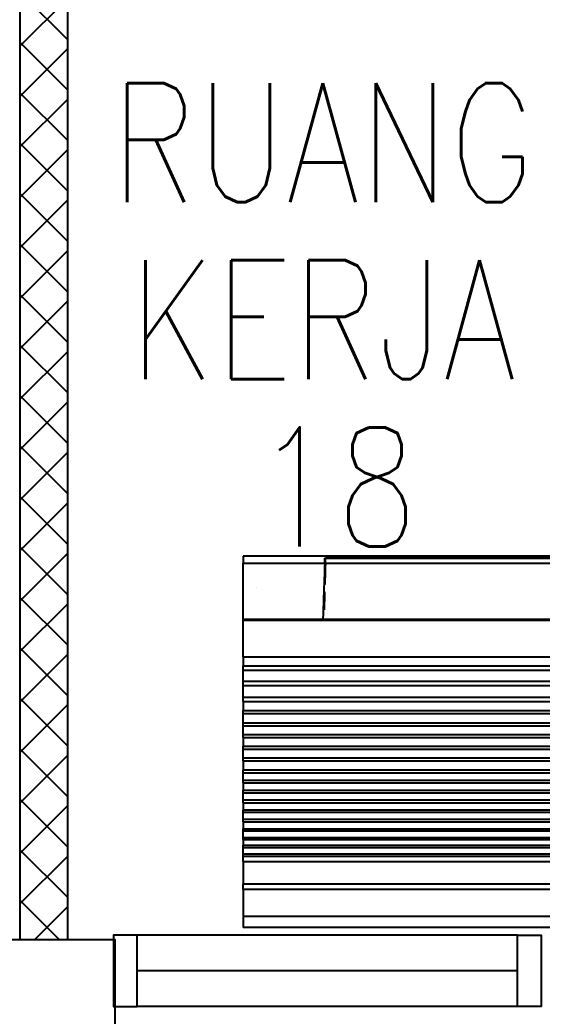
# Model space of a CAD drawing. Header units: inches. Extents: x -106706990 to 300603, y -86718466 to 1728185.
# Drawn here: x 147607 to 148706, y 39750 to 41843 of the extents above; entities that cross this region are included whole.
import ezdxf
from ezdxf.enums import TextEntityAlignment as Align

# ---------------------------------------------------------------- set-up
doc = ezdxf.new("R2010")
doc.units = ezdxf.units.IN
doc.header["$MEASUREMENT"] = 0
for name, color, linetype in [('A-COLUMN', 3, 'Continuous'), ('A-HATCH', 8, 'Continuous'), ('A-PARTITION', 4, 'Continuous'), ('A-ROOMSYM', 3, 'Continuous'), ('A-WIN', 9, 'Continuous'), ('Edges', 7, 'Continuous')]:
    doc.layers.add(name, color=color, linetype=linetype)
doc.styles.add('style1', font='romans.shx', dxfattribs={"height": 750})

# ---------------------------------------------------------------- blocks, each defined once
blk = doc.blocks.new('A$C04C40081')
at = {"layer": 'A-WIN', "color": 8}
for p, q in [((850, 150), (50, 150)), ((850, 75), (50, 75)), ((850, 0), (50, 0))]:
    blk.add_line(p, q, dxfattribs=at)
at = {"layer": 'A-WIN', "color": 8, "linetype": 'Continuous'}
for points in [[(50, 150), (0, 150), (0, 0), (50, 0)], [(850, 150), (900, 150), (900, 0), (850, 0)]]:
    blk.add_lwpolyline(points, close=True, dxfattribs=at)
blk = doc.blocks.new('air con')
at = {"layer": 'Edges'}
for p, q in [((71.402, 41.898), (152.402, 41.898)), ((152.402, 41.095), (152.402, 41.898)), ((71.402, 41.095), (152.402, 41.095)), ((152.402, 39.122), (152.402, 41.095)), ((71.402, 39.122), (152.402, 39.122)), ((152.402, 39.122), (152.402, 38.724)), ((152.402, 38.724), (71.402, 38.724)), ((152.402, 37.092), (152.402, 38.724)), ((152.402, 37.092), (71.402, 37.092)), ((152.402, 37.092), (152.402, 36.701)), ((152.402, 36.701), (71.402, 36.701)), ((152.402, 36.542), (71.402, 36.542)), ((152.402, 36.701), (152.402, 36.542)), ((152.402, 36.542), (152.402, 36.078)), ((152.402, 36.078), (71.402, 36.078)), ((152.402, 35.914), (71.402, 35.914)), ((152.402, 35.493), (71.402, 35.493)), ((152.402, 36.078), (152.402, 35.914)), ((152.402, 35.493), (152.402, 35.914)), ((152.402, 35.493), (152.402, 35.34)), ((152.402, 35.34), (71.402, 35.34)), ((152.402, 34.877), (71.402, 34.877)), ((152.402, 35.34), (152.402, 34.877)), ((152.402, 34.877), (152.402, 34.709)), ((152.402, 34.709), (71.402, 34.709)), ((152.402, 34.207), (71.402, 34.207)), ((152.402, 34.022), (71.402, 34.022)), ((152.402, 34.207), (152.402, 34.709)), ((152.402, 34.207), (152.402, 34.022)), ((152.402, 34.022), (152.402, 33.51)), ((152.402, 33.51), (71.402, 33.51)), ((152.402, 33.335), (71.402, 33.335)), ((152.402, 33.51), (152.402, 33.335)), ((152.402, 32.826), (152.402, 33.335)), ((152.402, 32.826), (71.402, 32.826)), ((152.402, 32.625), (71.402, 32.625)), ((152.402, 32.826), (152.402, 32.625)), ((152.402, 32.625), (152.402, 32.098)), ((152.402, 32.098), (71.402, 32.098)), ((152.402, 31.911), (71.402, 31.911)), ((152.402, 32.098), (152.402, 31.911)), ((152.402, 31.378), (152.402, 31.911)), ((152.402, 31.378), (71.402, 31.378)), ((152.402, 31.189), (71.402, 31.189)), ((152.402, 31.378), (152.402, 31.189)), ((152.402, 31.189), (152.402, 30.654)), ((152.402, 30.654), (71.402, 30.654)), ((152.402, 30.439), (71.402, 30.439)), ((152.402, 30.654), (152.402, 30.439)), ((152.402, 29.791), (152.402, 30.439)), ((152.402, 29.791), (71.402, 29.791)), ((152.402, 29.791), (152.402, 29.562)), ((152.402, 29.562), (71.402, 29.562)), ((152.402, 29.562), (152.402, 28.935)), ((152.402, 28.935), (71.402, 28.935)), ((152.402, 28.714), (71.402, 28.714)), ((152.402, 28.935), (152.402, 28.714)), ((152.402, 28.092), (152.402, 28.714)), ((152.402, 28.092), (71.402, 28.092)), ((152.402, 27.871), (71.402, 27.871)), ((152.402, 28.092), (152.402, 27.871)), ((152.402, 27.871), (152.402, 27.226)), ((152.402, 27.226), (71.402, 27.226)), ((152.402, 27.024), (71.402, 27.024)), ((152.402, 27.226), (152.402, 27.024)), ((152.402, 27.024), (152.402, 26.349)), ((152.402, 26.349), (71.402, 26.349)), ((152.402, 26.117), (71.402, 26.117)), ((152.402, 26.349), (152.402, 26.117)), ((152.402, 25.469), (152.402, 26.117)), ((152.402, 25.469), (71.402, 25.469)), ((152.402, 25.469), (152.402, 25.162)), ((152.402, 25.162), (71.402, 25.162)), ((152.402, 25.162), (152.402, 24.304)), ((152.402, 24.304), (71.402, 24.304)), ((152.402, 24.002), (71.402, 24.002)), ((152.402, 24.304), (152.402, 24.002)), ((152.402, 24.002), (152.402, 23.184)), ((152.402, 23.184), (71.402, 23.184)), ((152.402, 23.184), (152.402, 22.883)), ((152.402, 22.883), (71.402, 22.883)), ((152.402, 22.213), (152.402, 22.883)), ((152.402, 22.213), (71.402, 22.213)), ((152.402, 22.213), (152.402, 19.568)), ((152.402, 19.568), (71.402, 19.568)), ((152.402, 19.568), (152.402, 19.493)), ((152.402, 19.493), (71.402, 19.493)), ((146.575, 18.687), (146.588, 19.085)), ((146.588, 19.085), (146.601, 19.493)), ((152.402, 19.493), (152.402, 15.42)), ((146.494, 18.035), (146.504, 18.391)), ((146.504, 18.391), (146.514, 18.752)), ((146.514, 18.752), (146.516, 18.813)), ((146.55, 17.923), (146.562, 18.299)), ((146.562, 18.299), (146.575, 18.687)), ((146.479, 17.503), (146.484, 17.685)), ((146.484, 17.685), (146.494, 18.035)), ((146.527, 17.206), (146.538, 17.558)), ((146.538, 17.558), (146.55, 17.923)), ((146.447, 16.349), (146.456, 16.673)), ((146.456, 16.673), (146.464, 16.956)), ((146.505, 16.546), (146.516, 16.869)), ((146.516, 16.869), (146.527, 17.206)), ((151.402, 17.184), (151.402, 17.175)), ((146.429, 15.722), (146.438, 16.032)), ((146.438, 16.032), (146.447, 16.349)), ((146.477, 15.675), (146.486, 15.948)), ((146.486, 15.948), (146.495, 16.239)), ((146.495, 16.239), (146.505, 16.546)), ((146.421, 15.42), (76.921, 15.42)), ((146.421, 15.42), (146.429, 15.722)), ((146.468, 15.42), (146.421, 15.42)), ((146.421, 15.42), (146.421, 15.051)), ((146.468, 15.42), (146.477, 15.675)), ((152.402, 15.42), (146.468, 15.42)), ((146.468, 15.42), (146.468, 15.051)), ((152.402, 14.898), (152.402, 15.42)), ((71.402, 14.898), (152.402, 14.898)), ((146.421, 15.051), (76.921, 15.051)), ((146.421, 15.012), (76.921, 15.012)), ((146.468, 15.051), (146.421, 15.051)), ((146.421, 15.051), (146.421, 15.012))]:
    blk.add_line(p, q, dxfattribs=at)

msp = doc.modelspace()

# ---------------------------------------------------------------- hatches: boundary and pattern name
at = {"layer": 'A-HATCH'}
h = msp.add_hatch(dxfattribs=at)
h.set_pattern_fill('ANSI37', color=8, scale=600)
h.set_pattern_definition([(45, (114889.65, -264791.58), (-53.033009, 53.033009), []), (135, (114889.65, -264791.58), (-53.033009, -53.033009), [])])
h.paths.add_polyline_path([(144582.8, 44409.7), (144582.8, 39909.7), (144682.8, 39909.7), (144682.8, 44309.7), (146307.8, 44309.7), (146307.8, 44409.7)])
h.paths.add_polyline_path([(147657.8, 39909.7), (147707.8, 39909.7), (147707.8, 44409.7), (147657.8, 44409.7)])
h.paths.add_polyline_path([(147607.8, 39909.7), (147657.8, 39909.7), (147657.8, 44409.7), (147607.8, 44409.7)])
h.paths.add_polyline_path([(150632.8, 44309.7), (150632.8, 40509.7), (150732.8, 40509.7), (150732.8, 44409.7), (149007.8, 44409.7), (149007.8, 44309.7)])

# ---------------------------------------------------------------- linework, layer by layer
at = {"layer": 'A-COLUMN', "color": 8}
msp.add_lwpolyline([(147507.8, 39309.7), (147807.8, 39309.7), (147807.8, 39909.7), (147507.8, 39909.7)], close=True, dxfattribs=at)
at = {"layer": 'A-PARTITION', "color": 8}
for p, q in [((147607.8, 39909.7), (147607.8, 44409.7)), ((147707.8, 39909.7), (147707.8, 44409.7))]:
    msp.add_line(p, q, dxfattribs=at)

# ---------------------------------------------------------------- block references
at = {"xscale": 28.92590521224616, "yscale": 28.92590521224616, "zscale": 28.92590521224616, "rotation": 180}
msp.add_blockref('air con', (152485.2, 41147.4), dxfattribs=at)
at = {"layer": 'A-WIN', "color": 8}
msp.add_blockref('A$C04C40081', (147803.9, 39769.8), dxfattribs=at)

# ---------------------------------------------------------------- texts
at = {"layer": 'A-ROOMSYM', "color": 8, "style": 'style1', "width": 0.8}
for s, p in [('RUANG', (148244.4, 41460.5)), ('KERJA', (148244.4, 41088.3)), ('18', (148272.8, 40736.6))]:
    msp.add_text(s, height=250, dxfattribs=at).set_placement(p, align=Align.CENTER)

doc.saveas('drawing.dxf')
